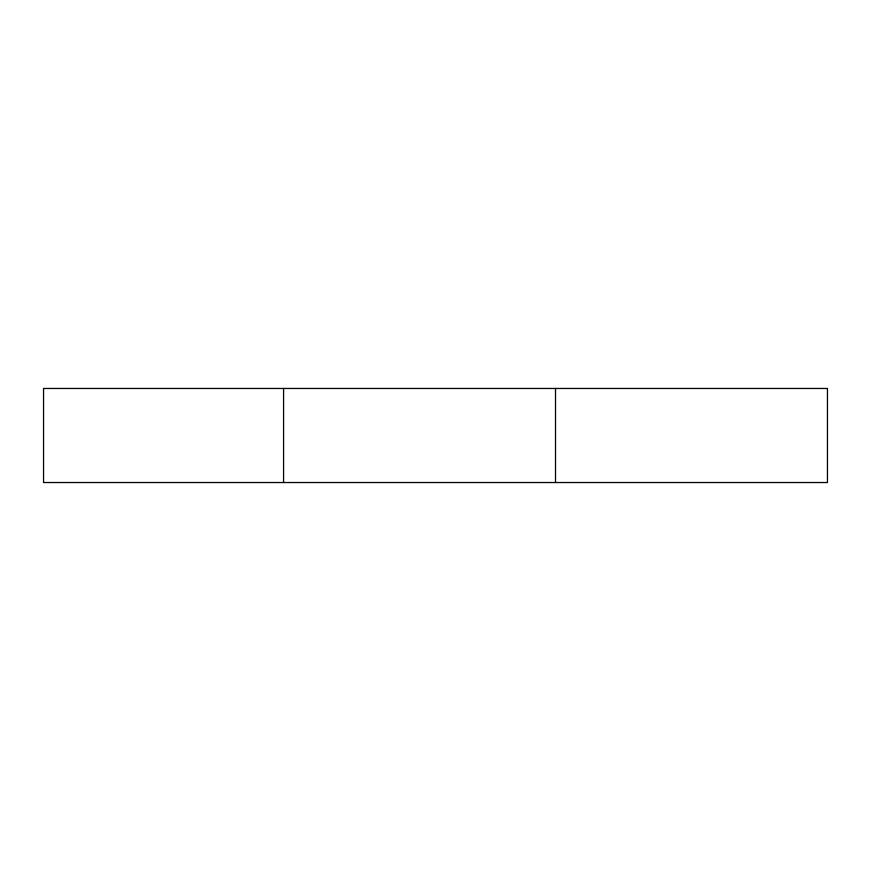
<?xml version="1.0" encoding="UTF-8"?>
<svg xmlns="http://www.w3.org/2000/svg" width="871" height="871" viewBox="0 0 871 871"><rect width="100%" height="100%" fill="white"/><g stroke="black" fill="none" stroke-linecap="round" stroke-linejoin="round"><path stroke-width="1.31" d="M555.513 388.466L555.513 482.534M283.576 388.466L283.576 482.534M827.45 388.466L43.55 388.466L43.55 482.534L827.45 482.534L827.45 388.466"/></g></svg>
